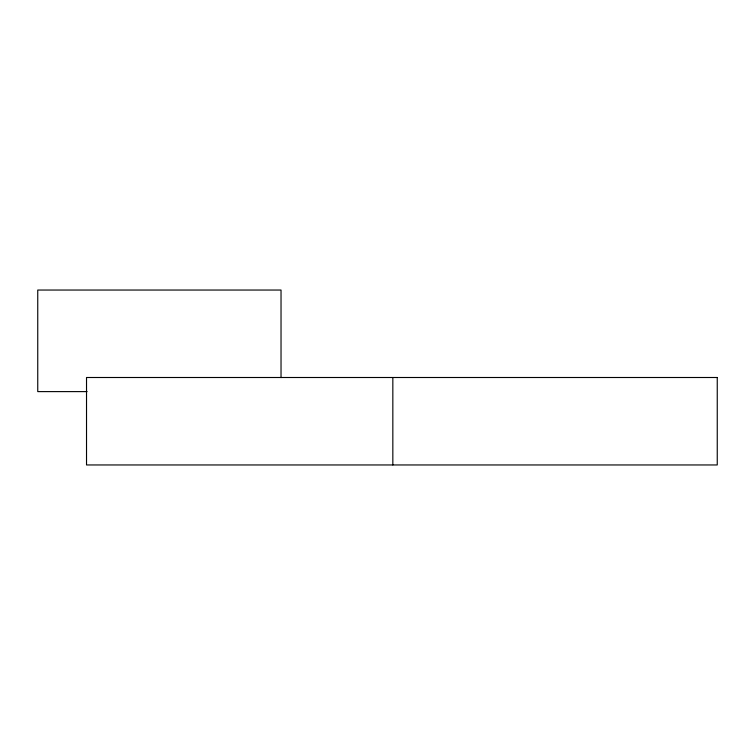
<?xml version="1.0" encoding="UTF-8"?>
<svg xmlns="http://www.w3.org/2000/svg" width="755" height="755" viewBox="0 0 755 755"><rect width="100%" height="100%" fill="white"/><g stroke="black" fill="none" stroke-linecap="round" stroke-linejoin="round"><path stroke-width="1.13" d="M87.108 391.609L37.75 391.609L37.75 290.043L281.03 290.043L281.03 377.594M392.836 377.5L392.836 464.957M717.25 377.5L86.523 377.5L86.523 464.957L717.25 464.957L717.25 377.5"/></g></svg>
